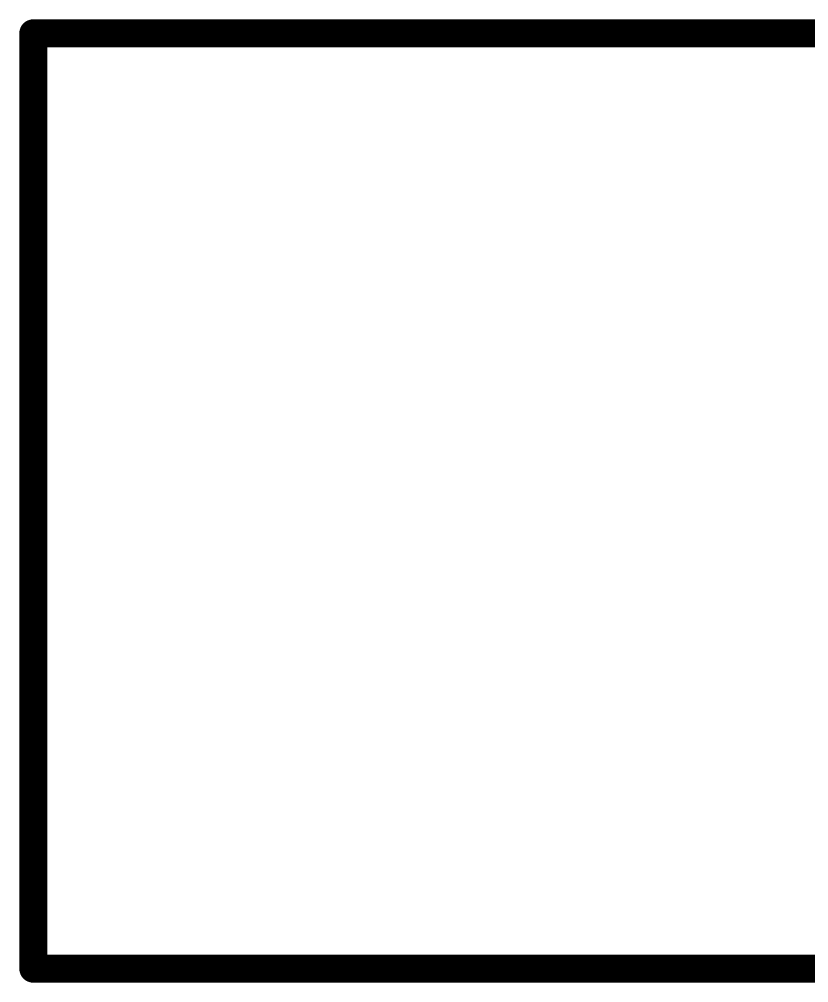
# Model space of a CAD drawing. Extents: x -0.29 to 2.65, y -0.09 to 2.49.
# Drawn here: x -0.2864 to -0.0106, y 0.8067 to 1.1434 of the extents above; entities that cross this region are included whole.
import ezdxf

# ---------------------------------------------------------------- set-up
doc = ezdxf.new("R2010")
doc.units = 0
doc.layers.add('Top_Silk', color=2, linetype='CONTINUOUS')

msp = doc.modelspace()

# ---------------------------------------------------------------- linework, layer by layer
at = {"layer": 'Top_Silk', "linetype": 'CONTINUOUS', "const_width": 0.0049}
for points in [[(-0.284, 1.1384, 1), (-0.279, 1.1384, 1), (-0.284, 1.1384, 1)], [(-0.284, 1.1384, 1), (-0.279, 1.1384, 1), (-0.284, 1.1384, 1)], [(-0.284, 0.8116, 1), (-0.279, 0.8116, 1), (-0.284, 0.8116, 1)], [(-0.284, 0.8116, 1), (-0.279, 0.8116, 1), (-0.284, 0.8116, 1)]]:
    msp.add_lwpolyline(points, format="xyb", dxfattribs=at)
at = {"layer": 'Top_Silk', "linetype": 'CONTINUOUS', "const_width": 0.0098}
for points in [[(-0.2815, 0.8116), (-0.2815, 1.1384)], [(-0.2815, 1.1384), (0.0925, 1.1384)], [(0.0925, 0.8116), (-0.2815, 0.8116)]]:
    msp.add_lwpolyline(points, dxfattribs=at)

doc.saveas('drawing.dxf')
